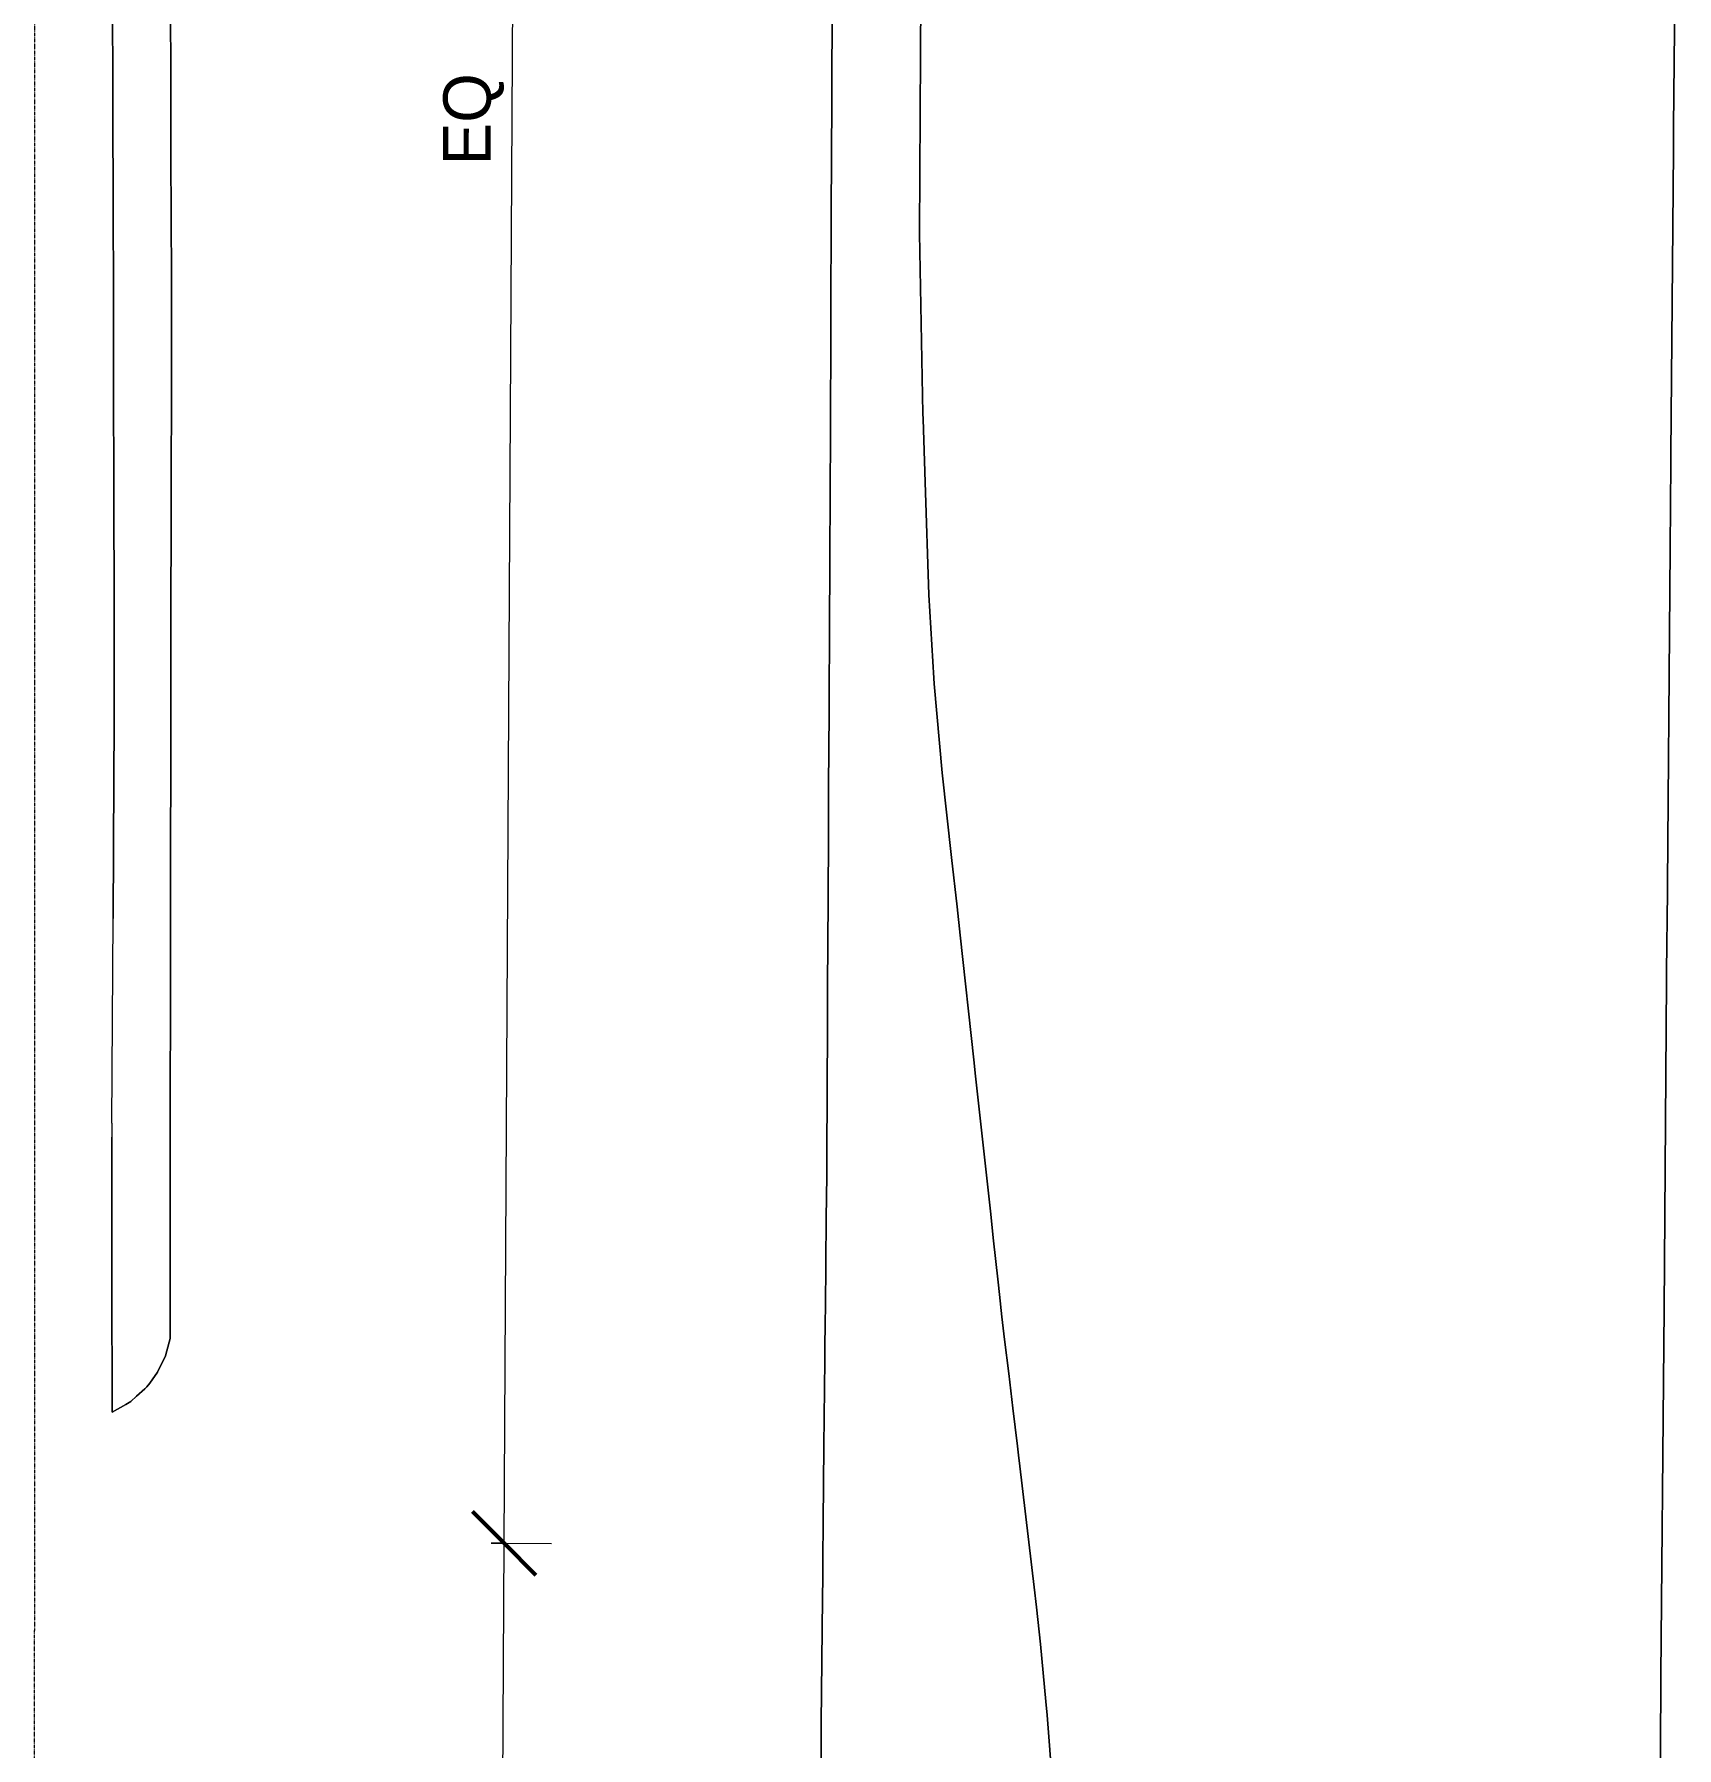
# Model space of a CAD drawing. Header units: inches. Extents: x -5728 to 15181, y 9834 to 15140.
# Drawn here: x -535 to 630, y 12079 to 13294 of the extents above; entities that cross this region are included whole.
import ezdxf

# ---------------------------------------------------------------- set-up
doc = ezdxf.new("R2010")
doc.units = ezdxf.units.IN
doc.header["$MEASUREMENT"] = 0
doc.linetypes.add('Double Dash 3_8_', pattern=[1, 0.375, -0.125, 0.125, -0.125, 0.125, -0.125])
for name, color, linetype, lineweight in [('A-ANNO-DIMS', 211, 'Continuous', 9), ('A-ANNO-DIMS-360', 211, 'Continuous', 9), ('C-PROP-LINE', 91, 'Double Dash 3_8_', 9), ('C-TOPO', 7, 'Continuous', 9)]:
    doc.layers.add(name, color=color, linetype=linetype, lineweight=lineweight)
doc.styles.add('Century Gothic', font='ufonts.com_century-gothic.ttf', dxfattribs={"height": 33.75})
doc.dimstyles.new('OD__1__Tol__', dxfattribs={"dimscale": 12, "dimtxt": 35.240679, "dimasz": 3.75, "dimexe": 2.8125, "dimexo": 1.875, "dimgap": 0.46875, "dimtad": 1, "dimdec": 0, "dimzin": 3, "dimdsep": 46, "dimlunit": 4, "dimtxsty": 'Century Gothic', "dimblk1": 'OBLIQUE', "dimblk2": 'OBLIQUE', "dimsah": 1, "dimcen": 0.09, "dimdle": 2.8125, "dimazin": 0, "dimtfac": 1, "dimtdec": 4, "dimtix": 1, "dimtmove": 0, "dimatfit": 3, "dimfxl": 1, "dimtvp": 1, "dimtfill": 1, "dimfrac": 2, "dimtolj": 1, "dimtzin": 0, "dimarcsym": 2})

# ---------------------------------------------------------------- blocks, each defined once
blk = doc.blocks.new('Family - ___-1416994-SITE PLAN')
at = {"layer": 'C-PROP-LINE'}
blk.add_line((-534.6, 10205.4), (-534.1, 14193.5), dxfattribs=at)
blk = doc.blocks.new('DIMBLOCK4-SITE PLAN')
at = {"layer": 'A-ANNO-DIMS-360', "lineweight": 50}
for p, q in [((-201.5, 12223.7), (-223.9, 12246.3)), ((-201.5, 12223.7), (-179.1, 12201)), ((-212.9, 10203.5), (-235.3, 10226.2)), ((-212.9, 10203.5), (-190.5, 10180.9))]:
    blk.add_line(p, q, dxfattribs=at)
at = {"layer": 'A-ANNO-DIMS-360'}
for p, q in [((-213.1, 10169.8), (-201.5, 12223.7)), ((-210.8, 12223.7), (-167.8, 12223.5)), ((-201.5, 12223.7), (-210.8, 12223.7)), ((-512.1, 10205.2), (-179.2, 10203.4)), ((-212.9, 10203.5), (-512.1, 10205.2))]:
    blk.add_line(p, q, dxfattribs=at)
at = {"layer": 'A-ANNO-DIMS-360', "color": 0, "insert": (-256.3, 11180.9), "char_height": 33.75, "width": 79.208, "attachment_point": 1, "rotation": 89.6772, "line_spacing_factor": 0.984502, "style": 'Century Gothic', "bg_fill": 3, "box_fill_scale": 1.25, "bg_fill_color": 256, "bg_fill_true_color": 13158600, "bg_fill_transparency": 0}
blk.add_mtext('EQ', dxfattribs=at)
blk = doc.blocks.new('_Oblique')
at = {"color": 0, "linetype": 'ByBlock', "lineweight": -2}
blk.add_line((-0.5, -0.5), (0.5, 0.5), dxfattribs=at)
blk = doc.blocks.new('DIMBLOCK5-SITE PLAN')
at = {"layer": 'A-ANNO-DIMS-360'}
for p, q in [((-201.5, 12223.7), (-189.9, 14277.5)), ((-511.6, 14245.6), (-156.4, 14243.6)), ((-190.1, 14243.8), (-511.6, 14245.6)), ((-210.8, 12223.7), (-167.8, 12223.5)), ((-201.5, 12223.7), (-210.8, 12223.7))]:
    blk.add_line(p, q, dxfattribs=at)
at = {"layer": 'A-ANNO-DIMS-360', "lineweight": 50}
for p, q in [((-190.1, 14243.8), (-212.5, 14266.4)), ((-190.1, 14243.8), (-167.8, 14221.1)), ((-201.5, 12223.7), (-223.9, 12246.3)), ((-201.5, 12223.7), (-179.1, 12201))]:
    blk.add_line(p, q, dxfattribs=at)
at = {"layer": 'A-ANNO-DIMS-360', "color": 0, "insert": (-244.9, 13201), "char_height": 33.75, "width": 79.208, "attachment_point": 1, "rotation": 89.6772, "line_spacing_factor": 0.984502, "style": 'Century Gothic', "bg_fill": 3, "box_fill_scale": 1.25, "bg_fill_color": 256, "bg_fill_true_color": 13158600, "bg_fill_transparency": 0}
blk.add_mtext('EQ', dxfattribs=at)

msp = doc.modelspace()

# ---------------------------------------------------------------- linework, layer by layer
at = {"layer": 'C-TOPO'}
for p, q in [((629.9, 13495.1), (627.7, 13228.2)), ((627.7, 13228.2), (629.9, 13495.1)), ((-437.8, 13256.6), (-438.3, 13407.9)), ((-438.3, 13407.9), (-437.8, 13256.6)), ((-479.3, 13371), (-478.9, 13251.4)), ((-478.9, 13251.4), (-479.3, 13371)), ((31.2, 13332), (30.8, 13246.9)), ((30.8, 13246.9), (31.2, 13332)), ((93.7, 13279.4), (94.1, 13339.9)), ((94.1, 13339.9), (93.7, 13279.4)), ((93.1, 13153.3), (93.7, 13279.4)), ((93.7, 13279.4), (93.1, 13153.3)), ((-437.7, 13232.4), (-437.8, 13256.6)), ((-437.8, 13256.6), (-437.7, 13232.4)), ((-478.9, 13251.4), (-478.7, 13160.8)), ((-478.7, 13160.8), (-478.9, 13251.4)), ((30.8, 13246.9), (30.5, 13167.6)), ((30.5, 13167.6), (30.8, 13246.9)), ((-437.7, 13207.7), (-437.7, 13232.4)), ((-437.7, 13232.4), (-437.7, 13207.7)), ((627.7, 13228.2), (627.6, 13211.1)), ((627.6, 13211.1), (627.7, 13228.2)), ((-437.4, 13120.9), (-437.7, 13207.7)), ((-437.7, 13207.7), (-437.4, 13120.9)), ((627.6, 13211.1), (625.8, 12996.2)), ((625.8, 12996.2), (627.6, 13211.1)), ((-478.7, 13160.8), (-478.5, 13120.2)), ((-478.5, 13120.2), (-478.7, 13160.8)), ((30.5, 13162.3), (30.2, 13099)), ((30.2, 13099), (30.5, 13162.3)), ((30.5, 13167.6), (30.5, 13162.3)), ((30.5, 13162.3), (30.5, 13167.6)), ((93.1, 13152.4), (93.1, 13153.3)), ((93.1, 13153.3), (93.1, 13152.4)), ((93.3, 13139.6), (93.1, 13152.4)), ((93.1, 13152.4), (93.3, 13139.6)), ((95.3, 13024.8), (93.3, 13139.6)), ((93.3, 13139.6), (95.3, 13024.8)), ((-478.5, 13120.2), (-478.4, 13065.9)), ((-478.4, 13065.9), (-478.5, 13120.2)), ((-437.4, 13092.7), (-437.4, 13120.9)), ((-437.4, 13120.9), (-437.4, 13092.7)), ((30.2, 13099), (30.1, 13082.6)), ((30.1, 13082.6), (30.2, 13099)), ((-437.6, 12926.7), (-437.4, 13091.7)), ((-437.4, 13091.7), (-437.6, 12926.7)), ((-437.4, 13092.2), (-437.4, 13092.7)), ((-437.4, 13092.7), (-437.4, 13092.2)), ((-437.4, 13091.7), (-437.4, 13092.2)), ((-437.4, 13092.2), (-437.4, 13091.7)), ((30.1, 13082.6), (29.8, 13015.3)), ((29.8, 13015.3), (30.1, 13082.6)), ((-478.4, 13065.9), (-478.2, 12951.2)), ((-478.2, 12951.2), (-478.4, 13065.9)), ((29.8, 13015.3), (29.6, 12963.9)), ((29.6, 12963.9), (29.8, 13015.3)), ((95.5, 13020.8), (95.3, 13024.8)), ((95.3, 13024.8), (95.5, 13020.8)), ((97, 12976.2), (95.5, 13020.8)), ((95.5, 13020.8), (97, 12976.2)), ((625.8, 12989.9), (625.3, 12929.4)), ((625.3, 12929.4), (625.8, 12989.9)), ((625.8, 12996.2), (625.8, 12989.9)), ((625.8, 12989.9), (625.8, 12996.2)), ((99.7, 12896.3), (97, 12976.2)), ((97, 12976.2), (99.7, 12896.3)), ((29.6, 12963.9), (29.4, 12926.9)), ((29.4, 12926.9), (29.6, 12963.9)), ((-478.2, 12951.2), (-478.1, 12905.1)), ((-478.1, 12905.1), (-478.2, 12951.2)), ((625.3, 12928.8), (623.1, 12661.4)), ((623.1, 12661.4), (625.3, 12928.8)), ((625.3, 12929.4), (625.3, 12928.8)), ((625.3, 12928.8), (625.3, 12929.4)), ((-437.7, 12905.7), (-437.6, 12926.7)), ((-437.6, 12926.7), (-437.7, 12905.7)), ((29.4, 12926.9), (29.1, 12865.4)), ((29.1, 12865.4), (29.4, 12926.9)), ((-478.1, 12905.1), (-477.9, 12819.3)), ((-477.9, 12819.3), (-478.1, 12905.1)), ((-437.8, 12804.3), (-437.7, 12905.7)), ((-437.7, 12905.7), (-437.8, 12804.3)), ((103.2, 12837.1), (99.7, 12896.3)), ((99.7, 12896.3), (103.2, 12837.1)), ((29.1, 12865.4), (28.9, 12829)), ((28.9, 12829), (29.1, 12865.4)), ((103.4, 12833.1), (103.2, 12837.1)), ((103.2, 12837.1), (103.4, 12833.1)), ((109.2, 12770.1), (103.4, 12833.1)), ((103.4, 12833.1), (109.2, 12770.1)), ((-477.9, 12819.3), (-478, 12804.9)), ((-478, 12804.9), (-477.9, 12819.3)), ((28.9, 12824.6), (28.7, 12774.8)), ((28.7, 12774.8), (28.9, 12824.6)), ((28.9, 12829), (28.9, 12824.6)), ((28.9, 12824.6), (28.9, 12829)), ((-478, 12804.9), (-478.2, 12765.9)), ((-478.2, 12765.9), (-478, 12804.9)), ((-438, 12686.9), (-437.8, 12804.3)), ((-437.8, 12804.3), (-438, 12686.9)), ((28.6, 12772.6), (28.4, 12722.7)), ((28.4, 12722.7), (28.6, 12772.6)), ((28.7, 12774.8), (28.6, 12772.6)), ((28.6, 12772.6), (28.7, 12774.8)), ((-478.2, 12765.9), (-478.8, 12667)), ((-478.8, 12667), (-478.2, 12765.9)), ((115.8, 12710.1), (109.2, 12770.1)), ((109.2, 12770.1), (115.8, 12710.1)), ((28.4, 12722.7), (28, 12645)), ((28, 12645), (28.4, 12722.7)), ((119.7, 12674.9), (115.8, 12710.1)), ((115.8, 12710.1), (119.7, 12674.9)), ((-438, 12657.3), (-438, 12686.9)), ((-438, 12686.9), (-438, 12657.3)), ((121.9, 12654.8), (119.7, 12674.9)), ((119.7, 12674.9), (121.9, 12654.8)), ((-479.7, 12521.5), (-478.8, 12666.8)), ((-479.7, 12521.5), (-478.8, 12666.8)), ((-478.8, 12667), (-478.8, 12666.9)), ((-478.8, 12666.9), (-478.8, 12667)), ((-478.8, 12666.9), (-478.8, 12666.8)), ((-478.8, 12666.8), (-478.8, 12666.9)), ((623.1, 12661.4), (623.1, 12659.2)), ((623.1, 12659.2), (623.1, 12661.4)), ((-438, 12644.6), (-438, 12657.3)), ((-438, 12657.3), (-438, 12644.6)), ((131.5, 12566.4), (121.9, 12654.8)), ((121.9, 12654.8), (131.5, 12566.4)), ((623, 12655.4), (620.9, 12389.6)), ((620.9, 12389.6), (623, 12655.4)), ((623.1, 12659.2), (623, 12655.4)), ((623, 12655.4), (623.1, 12659.2)), ((-438.1, 12624.4), (-438, 12644.6)), ((-438, 12644.6), (-438.1, 12624.4)), ((28, 12642.5), (27.9, 12625.5)), ((27.9, 12625.5), (28, 12642.5)), ((28, 12645), (28, 12642.5)), ((28, 12642.5), (28, 12645)), ((-438.2, 12521.4), (-438.1, 12624.4)), ((-438.1, 12624.4), (-438.2, 12521.4)), ((27.9, 12625.5), (27.7, 12591.1)), ((27.7, 12591.1), (27.9, 12625.5)), ((27.7, 12591.1), (27.3, 12498.3)), ((27.3, 12498.3), (27.7, 12591.1)), ((132.8, 12555), (131.5, 12566.4)), ((131.5, 12566.4), (132.8, 12555)), ((143.5, 12457.1), (132.8, 12555)), ((132.8, 12555), (143.5, 12457.1)), ((-479.7, 12521.5), (-479.7, 12511.7)), ((-479.7, 12521.5), (-479.7, 12511.7)), ((-438.2, 12520.4), (-438.2, 12521.4)), ((-438.2, 12521.4), (-438.2, 12520.4)), ((-438.2, 12519.4), (-438.2, 12520.4)), ((-438.2, 12520.4), (-438.2, 12519.4)), ((-438.2, 12369), (-438.2, 12519.4)), ((-438.2, 12519.4), (-438.2, 12369)), ((-479.7, 12511.7), (-479.6, 12382.3)), ((-479.6, 12382.3), (-479.7, 12511.7)), ((27.3, 12492.2), (27.2, 12484.5)), ((27.2, 12484.5), (27.3, 12492.2)), ((27.3, 12498.3), (27.3, 12492.2)), ((27.3, 12492.2), (27.3, 12498.3)), ((27.2, 12484.5), (26.9, 12454)), ((26.9, 12454), (27.2, 12484.5)), ((145.3, 12440.3), (143.5, 12457.1)), ((143.5, 12457.1), (145.3, 12440.3)), ((26.9, 12454), (26.3, 12390.7)), ((26.3, 12390.7), (26.9, 12454)), ((148.8, 12408.9), (145.3, 12440.3)), ((145.3, 12440.3), (148.8, 12408.9)), ((149.7, 12400.1), (148.8, 12408.9)), ((148.8, 12408.9), (149.7, 12400.1)), ((151.5, 12384.2), (149.7, 12400.1)), ((149.7, 12400.1), (151.5, 12384.2)), ((-479.6, 12382.3), (-479.5, 12345.5)), ((-479.5, 12345.5), (-479.6, 12382.3)), ((26.3, 12390.7), (26.2, 12381.1)), ((26.2, 12381.1), (26.3, 12390.7)), ((153.4, 12368.3), (151.5, 12384.2)), ((151.5, 12384.2), (153.4, 12368.3)), ((620.9, 12389.6), (620.7, 12364.3)), ((620.7, 12364.3), (620.9, 12389.6)), ((26.2, 12381.1), (26, 12361.2)), ((26, 12361.2), (26.2, 12381.1)), ((-441.6, 12356.6), (-438.9, 12366.3)), ((-438.9, 12366.3), (-441.6, 12356.6)), ((-438.9, 12366.3), (-438.2, 12369)), ((-438.2, 12369), (-438.9, 12366.3)), ((26, 12361.2), (25.9, 12353.6)), ((25.9, 12353.6), (26, 12361.2)), ((156.3, 12344), (153.4, 12368.3)), ((153.4, 12368.3), (156.3, 12344)), ((620.7, 12364.3), (618.7, 12129.9)), ((618.7, 12129.9), (620.7, 12364.3)), ((-479.5, 12345.5), (-479.5, 12336.2)), ((-479.5, 12336.2), (-479.5, 12345.5)), ((-452.8, 12337.3), (-447.2, 12345)), ((-447.2, 12345), (-452.8, 12337.3)), ((-447.2, 12345), (-441.6, 12356.6)), ((-441.6, 12356.6), (-447.2, 12345)), ((25.9, 12353.6), (25.3, 12292.6)), ((25.3, 12292.6), (25.9, 12353.6)), ((-479.5, 12336.2), (-479.5, 12323.4)), ((-479.5, 12323.4), (-479.5, 12336.2)), ((-462.2, 12327.9), (-456.3, 12333.3)), ((-456.3, 12333.3), (-462.2, 12327.9)), ((-456.3, 12333.3), (-454.9, 12334.6)), ((-454.9, 12334.6), (-456.3, 12333.3)), ((-454.9, 12334.6), (-452.8, 12337.3)), ((-452.8, 12337.3), (-454.9, 12334.6)), ((159.2, 12319.6), (156.3, 12344)), ((156.3, 12344), (159.2, 12319.6)), ((-479.5, 12323.4), (-479.5, 12322.9)), ((-479.5, 12322.9), (-479.5, 12323.4)), ((-479.5, 12322.9), (-479.5, 12316.6)), ((-479.5, 12316.6), (-479.5, 12322.9)), ((-479.5, 12316.6), (-469.7, 12322.2)), ((-469.7, 12322.2), (-479.5, 12316.6)), ((-469.7, 12322.2), (-466.2, 12324.3)), ((-466.2, 12324.3), (-469.7, 12322.2)), ((-466.2, 12324.3), (-462.2, 12327.9)), ((-462.2, 12327.9), (-466.2, 12324.3)), ((162.4, 12292.6), (159.2, 12319.6)), ((159.2, 12319.6), (162.4, 12292.6)), ((25.3, 12292.6), (24.8, 12238.9)), ((24.8, 12238.9), (25.3, 12292.6)), ((163.2, 12286.1), (162.4, 12292.6)), ((162.4, 12292.6), (163.2, 12286.1)), ((164.2, 12278.3), (163.2, 12286.1)), ((163.2, 12286.1), (164.2, 12278.3)), ((174.4, 12192.6), (164.2, 12278.3)), ((164.2, 12278.3), (174.4, 12192.6)), ((24.8, 12238.9), (24.5, 12212)), ((24.5, 12212), (24.8, 12238.9)), ((24.5, 12212), (24.4, 12199.9)), ((24.4, 12199.9), (24.5, 12212)), ((24.4, 12199.9), (24.2, 12184.5)), ((24.2, 12184.5), (24.4, 12199.9)), ((176, 12178.4), (174.4, 12192.6)), ((174.4, 12192.6), (176, 12178.4)), ((24.2, 12184.5), (23.4, 12096.4)), ((23.4, 12096.4), (24.2, 12184.5)), ((178.9, 12152.1), (176, 12178.4)), ((176, 12178.4), (178.9, 12152.1)), ((182.7, 12111.6), (178.9, 12152.1)), ((178.9, 12152.1), (182.7, 12111.6)), ((618.7, 12129.9), (618.7, 12124.5)), ((618.7, 12124.5), (618.7, 12129.9)), ((618.7, 12120), (616.5, 11856.3)), ((616.5, 11856.3), (618.7, 12120)), ((618.7, 12124.5), (618.7, 12120)), ((618.7, 12120), (618.7, 12124.5)), ((183.5, 12101.8), (182.7, 12111.6)), ((182.7, 12111.6), (183.5, 12101.8)), ((23.4, 12096.4), (23.3, 12089.4)), ((23.3, 12089.4), (23.4, 12096.4)), ((188.4, 12039.7), (183.5, 12101.8)), ((183.5, 12101.8), (188.4, 12039.7)), ((23.3, 12089.4), (22.4, 11982.1)), ((22.4, 11982.1), (23.3, 12089.4))]:
    msp.add_line(p, q, dxfattribs=at)

# ---------------------------------------------------------------- block references
at = {"layer": 'C-PROP-LINE'}
msp.add_blockref('Family - ___-1416994-SITE PLAN', (0, 0), dxfattribs=at)

# ---------------------------------------------------------------- next in the draw order: dimensions: what is measured, and where the dimension line sits
at = {"layer": 'A-ANNO-DIMS'}
dim = msp.add_linear_dim(base=(-201.5, 12223.7), p1=(-534.6, 10205.4), p2=(-233.3, 12223.8), angle=89.6772, text='EQ', dimstyle='OD__1__Tol__', override={"dimpost": '<>', "dimfxl": 2040.842242}, dxfattribs=at)
dim.commit()
dim.dimension.update_dxf_attribs({"geometry": 'DIMBLOCK4-SITE PLAN', "text_midpoint": (-231.5, 11213.7)})

# ---------------------------------------------------------------- next in the draw order: dimensions: what is measured, and where the dimension line sits
dim = msp.add_linear_dim(base=(-190.1, 14243.8), p1=(-233.3, 12223.8), p2=(-534.1, 14245.7), angle=89.6772, text='EQ', dimstyle='OD__1__Tol__', override={"dimpost": '<>', "dimfxl": 2044.111659}, dxfattribs=at)
dim.commit()
dim.dimension.update_dxf_attribs({"geometry": 'DIMBLOCK5-SITE PLAN', "text_midpoint": (-220.1, 13233.8)})

doc.saveas('drawing.dxf')
